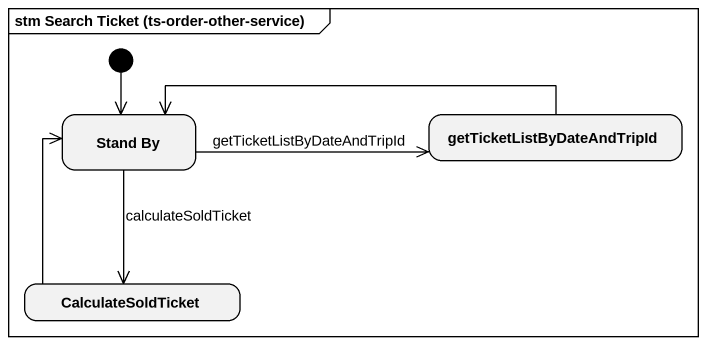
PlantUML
@startuml
mainframe stm Search Ticket (ts-order-other-service)
hide empty description
state "Stand By" as Stand_By
state getTicketListByDateAndTripId
state CalculateSoldTicket
[*] --> Stand_By
Stand_By -right-> getTicketListByDateAndTripId : getTicketListByDateAndTripId
Stand_By --> CalculateSoldTicket : calculateSoldTicket
getTicketListByDateAndTripId -left-> Stand_By
CalculateSoldTicket -up-> Stand_By
@enduml
